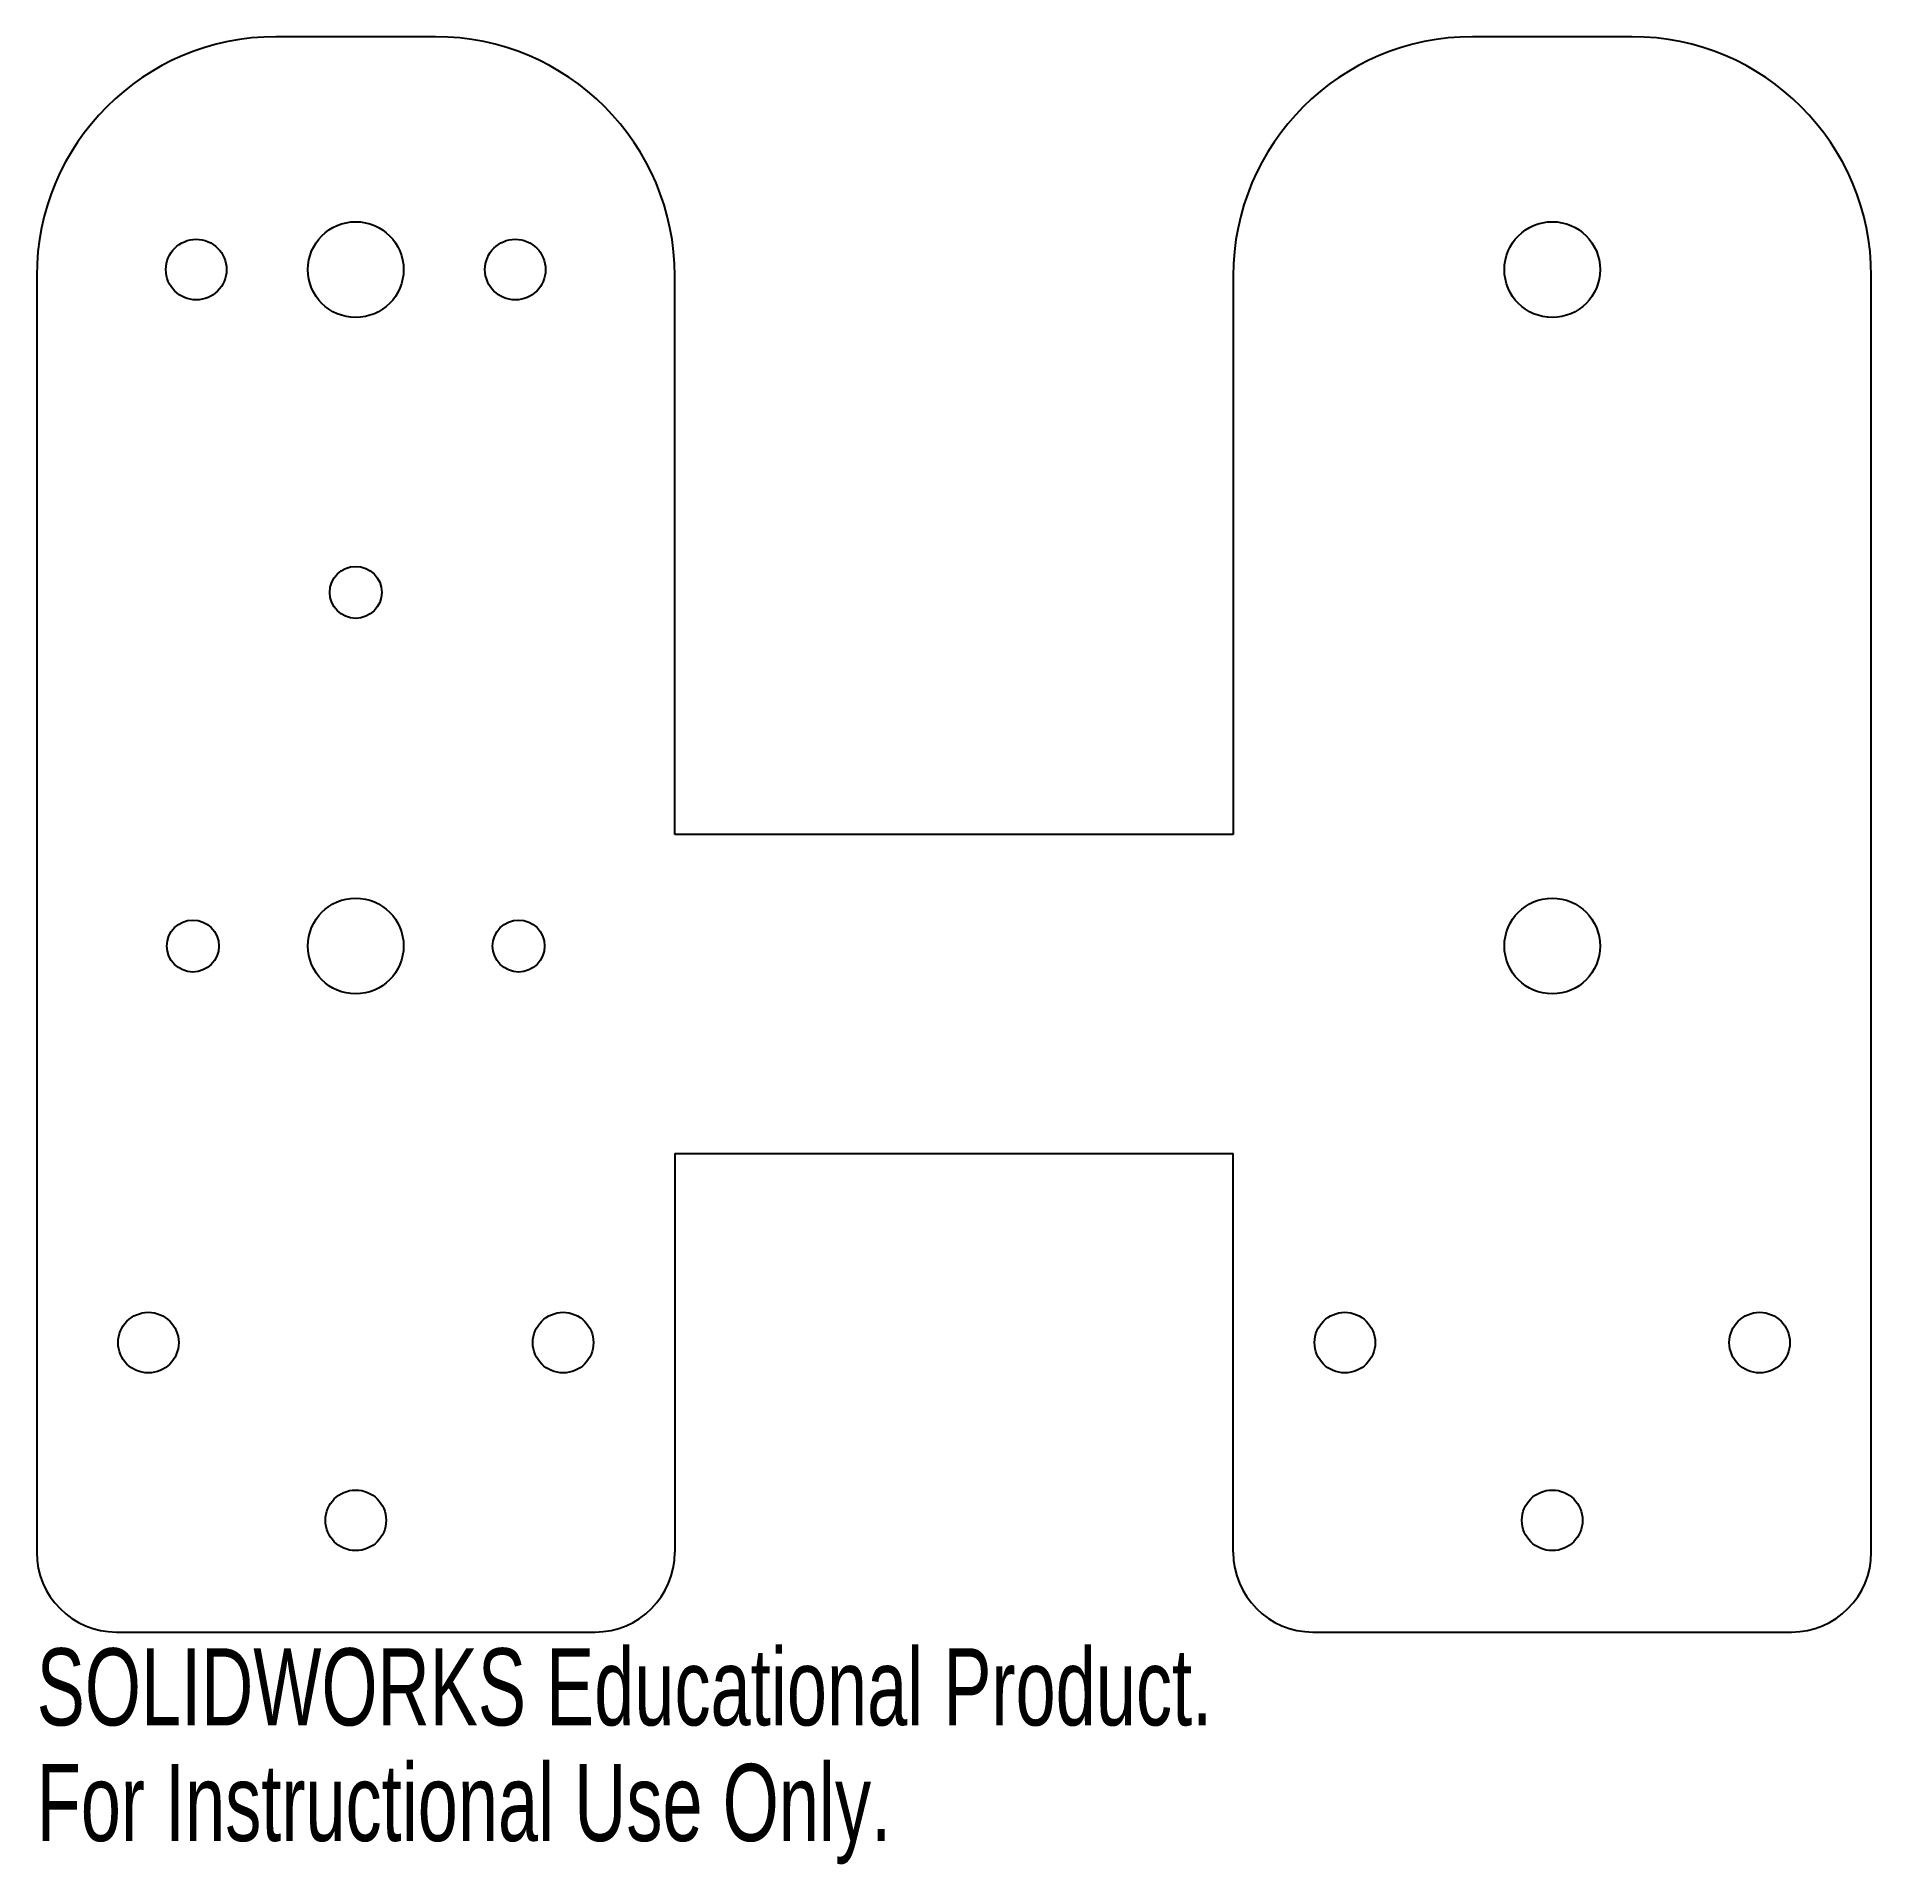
# Model space of a CAD drawing. Header units: millimetres. Extents: x -58 to 58, y -55 to 60.
import ezdxf

# ---------------------------------------------------------------- set-up
doc = ezdxf.new("R2010")
doc.units = ezdxf.units.MM
doc.styles.add('SLDTEXTSTYLE0', font='TXT', dxfattribs={"width": 0.7})

msp = doc.modelspace()

# ---------------------------------------------------------------- linework, layer by layer
at = {"color": 7, "linetype": 'Continuous', "lineweight": 25}
for p, q in [((-32.5, 60), (-42.5, 60)), ((42.5, 60), (32.5, 60)), ((-57.5, 45), (-57.5, -35)), ((-17.5, 10), (-17.5, 45)), ((17.5, 45), (17.5, 10)), ((57.5, -35), (57.5, 45)), ((17.5, 10), (-17.5, 10)), ((-17.5, -10), (17.5, -10)), ((-17.5, -10), (-17.5, -35)), ((17.5, -35), (17.5, -10)), ((-52.5, -40), (-22.5, -40)), ((22.5, -40), (52.5, -40))]:
    msp.add_line(p, q, dxfattribs=at)
for centre, radius in [((-37.5, 45.4), 3), ((37.5, 45.4), 3), ((-47.5, 45.4), 1.9), ((-27.5, 45.4), 1.9), ((-37.5, 25.17), 1.63), ((-37.5, 3), 3), ((37.5, 3), 3), ((-47.71, 3), 1.63), ((-27.29, 3), 1.63), ((-50.5, -21.86), 1.9), ((-24.5, -21.86), 1.9), ((24.5, -21.86), 1.9), ((50.5, -21.86), 1.9), ((-37.5, -33), 1.9), ((37.5, -33), 1.9)]:
    msp.add_circle(centre, radius, dxfattribs=at)
for centre, radius, start, end in [((-42.5, 45), 15, 90, 180), ((-32.5, 45), 15, 0, 90), ((32.5, 45), 15, 90, 180), ((42.5, 45), 15, 0, 90), ((-52.5, -35), 5, 180, 270), ((-22.5, -35), 5, 270, 0), ((22.5, -35), 5, 180, 270), ((52.5, -35), 5, 270, 0)]:
    msp.add_arc(centre, radius, start, end, dxfattribs=at)

# ---------------------------------------------------------------- texts
at = {"color": 7, "linetype": 'Continuous', "char_height": 4.8336, "attachment_point": 1, "style": 'SLDTEXTSTYLE0'}
for s, insert in [('SOLIDWORKS Educational Product.', (-57.5, -41.02)), ('For Instructional Use Only.', (-57.5, -48.27))]:
    msp.add_mtext(s, dxfattribs=dict(at, insert=insert))

doc.saveas('drawing.dxf')
